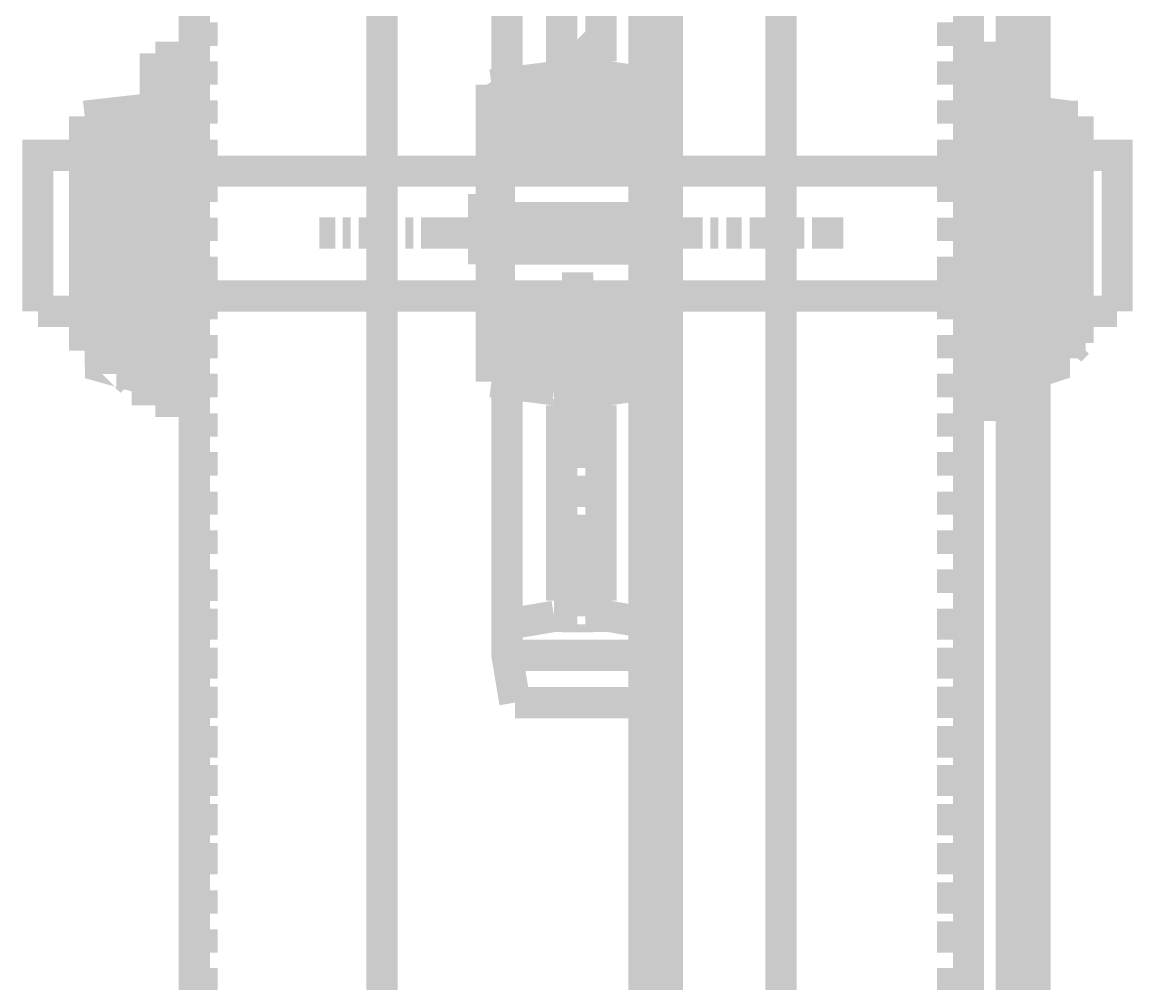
# Model space of a CAD drawing. Extents: x 0.4 to 11.4, y 0.4 to 16.2.
# Drawn here: x 1.9461 to 2.1828, y 10.0245 to 10.2294 of the extents above; entities that cross this region are included whole.
import ezdxf

# ---------------------------------------------------------------- set-up
doc = ezdxf.new("R2010")
doc.units = 0
doc.header["$MEASUREMENT"] = 0

msp = doc.modelspace()

# ---------------------------------------------------------------- linework, layer by layer
at = {"color": 0}
for points, const_width in [([(2.15944, 12.6895), (2.15944, 4.64947)], 0.01167), ([(2.08111, 12.6744), (2.08111, 4.63612)], 0.01167), ([(1.98281, 8.70281), (1.98281, 10.3561)], 0.00667), ([(2.02279, 8.70942), (2.02279, 10.3561)], 0.00667), ([(2.14779, 8.70281), (2.14779, 10.3561)], 0.00667), ([(2.10781, 8.70942), (2.10781, 10.3528)], 0.00667), ([(2.04943, 10.2745), (2.05111, 10.2861), (2.04943, 10.2745), (2.04943, 10.2161)], 0.00667), ([(2.07781, 10.2861), (2.08111, 10.2745), (2.08111, 10.2161)], 0.00667), ([(2.08111, 10.2745), (2.08111, 10.2161)], 0.00667), ([(2.05946, 10.2678), (2.05946, 10.2661), (2.06108, 10.2661), (2.06108, 10.2644), (2.06108, 10.2211), (2.06108, 10.2195), (2.05946, 10.2178)], 0.00667), ([(2.06944, 10.2211), (2.06944, 10.2644)], 0.00667), ([(2.06944, 10.2644), (2.06944, 10.2211), (2.06944, 10.2195), (2.06944, 10.2178), (2.07113, 10.2178), (2.08279, 10.2161)], 0.00667), ([(1.98443, 10.2244), (1.98443, 10.2294)], 0.00667), ([(2.14442, 10.2244), (2.14442, 10.2294)], 0.00667), ([(2.06944, 10.2261), (2.04611, 10.2028)], 0.00667), ([(1.97444, 10.1478), (1.97444, 10.2228)], 0.00667), ([(1.97444, 10.2228), (1.97444, 10.1478)], 0.00667), ([(1.98113, 10.1478), (1.98113, 10.2228)], 0.00667), ([(2.15446, 10.1478), (2.14779, 10.1478), (2.14779, 10.2228)], 0.00667), ([(2.15446, 10.2228), (2.15446, 10.1478)], 0.00667), ([(2.15608, 10.1478), (2.15608, 10.2228)], 0.00667), ([(1.97444, 10.2228), (1.98113, 10.2228)], 0.005), ([(1.98443, 10.2161), (1.98443, 10.2211)], 0.00667), ([(2.06944, 10.2211), (2.04779, 10.1994)], 0.00667), ([(2.14442, 10.2161), (2.14442, 10.2211)], 0.00667), ([(2.15608, 10.2228), (2.14779, 10.2228)], 0.005), ([(1.97944, 10.2111), (1.97944, 10.2178)], 0.00667), ([(2.0561, 10.2178), (2.04611, 10.2078)], 0.00667), ([(2.04611, 10.2161), (2.05946, 10.2178)], 0.00667), ([(2.07113, 10.2178), (2.05279, 10.1994)], 0.00667), ([(2.07443, 10.2178), (2.05778, 10.1994)], 0.00667), ([(2.07943, 10.2178), (2.06108, 10.1994)], 0.00667), ([(2.07113, 10.2178), (2.08279, 10.2161)], 0.00667), ([(2.14947, 10.2111), (2.14947, 10.2178)], 0.00667), ([(1.97613, 10.2161), (1.97613, 10.1528), (1.98113, 10.1528)], 0.00667), ([(1.98113, 10.2161), (1.98113, 10.1528)], 0.00667), ([(2.04611, 10.2061), (2.04611, 10.2161)], 0.00667), ([(2.05111, 10.2161), (2.04611, 10.2128)], 0.00667), ([(2.08279, 10.2161), (2.06614, 10.1994)], 0.00667), ([(2.08279, 10.2061), (2.08279, 10.2161)], 0.00667), ([(2.08279, 10.2061), (2.08279, 10.2161)], 0.00667), ([(2.14779, 10.2161), (2.14779, 10.1528), (2.15278, 10.1528), (2.15278, 10.2161)], 0.00667), ([(1.97775, 10.2145), (1.97775, 10.2078)], 0.00667), ([(2.1511, 10.2145), (2.1511, 10.2078)], 0.00667), ([(1.97444, 10.2111), (1.95942, 10.2094)], 0.00667), ([(1.98443, 10.2078), (1.98443, 10.2128)], 0.00667), ([(2.08279, 10.2111), (2.07113, 10.1994)], 0.00667), ([(2.14442, 10.2078), (2.14442, 10.2128)], 0.00667), ([(2.15608, 10.2111), (2.15446, 10.2111)], 0.00667), ([(2.15608, 10.2111), (2.16943, 10.2094)], 0.00667), ([(1.9611, 10.2078), (1.95942, 10.2078), (1.95942, 10.2094)], 0.00667), ([(1.95942, 10.2094), (1.95942, 10.2061)], 0.00667), ([(1.95942, 10.1611), (1.95942, 10.2094), (1.95942, 10.1594)], 0.00667), ([(1.9661, 10.2094), (1.96446, 10.2094), (1.9611, 10.2078)], 0.00667), ([(1.97276, 10.2078), (1.96946, 10.2094), (1.96778, 10.2094)], 0.00667), ([(1.97444, 10.2094), (1.98113, 10.2094)], 0.00667), ([(1.97775, 10.2094), (1.97444, 10.2078)], 0.00667), ([(1.97944, 10.2028), (1.97944, 10.2094)], 0.00667), ([(2.15608, 10.2094), (2.14779, 10.2094)], 0.00667), ([(2.14947, 10.2028), (2.14947, 10.2094)], 0.00667), ([(2.1511, 10.2094), (2.15608, 10.2078)], 0.00667), ([(2.15608, 10.2094), (2.15446, 10.2094)], 0.00667), ([(2.15776, 10.2078), (2.16114, 10.2094)], 0.00667), ([(2.15776, 10.2078), (2.16114, 10.2094)], 0.00667), ([(2.16444, 10.2094), (2.16775, 10.2078)], 0.00667), ([(2.16444, 10.2094), (2.16775, 10.2078)], 0.00667), ([(2.16775, 10.2078), (2.16943, 10.2078), (2.16943, 10.2094)], 0.00667), ([(2.16943, 10.2094), (2.17111, 10.2094)], 0.00667), ([(2.16943, 10.2094), (2.16943, 10.2061)], 0.00667), ([(2.16943, 10.2094), (2.17111, 10.2094)], 0.00667), ([(2.16943, 10.2094), (2.16943, 10.1594)], 0.00667), ([(2.17111, 10.2094), (2.17111, 10.1611)], 0.00667), ([(1.95942, 10.2078), (1.95942, 10.2011)], 0.00667), ([(1.9661, 10.2078), (1.96446, 10.2078), (1.9611, 10.2078)], 0.00667), ([(1.9611, 10.2011), (1.9611, 10.2078)], 0.00667), ([(1.9611, 10.2078), (1.9611, 10.2028)], 0.00667), ([(1.9611, 10.2078), (1.9611, 10.2028)], 0.00667), ([(1.96946, 10.2044), (1.96946, 10.2061), (1.96778, 10.2061), (1.9661, 10.2061), (1.96446, 10.2061), (1.96446, 10.2044), (1.9611, 10.2044)], 0.00667), ([(1.9661, 10.2061), (1.96446, 10.2061), (1.96446, 10.2044), (1.96278, 10.2044), (1.96278, 10.2028)], 0.00667), ([(1.9661, 10.2078), (1.9661, 10.2061), (1.9661, 10.2044), (1.9661, 10.2028)], 0.00667), ([(1.97276, 10.2078), (1.96946, 10.2078), (1.96778, 10.2078)], 0.00667), ([(1.96946, 10.2011), (1.96946, 10.2028), (1.96946, 10.2044), (1.96946, 10.2061)], 0.00667), ([(1.97444, 10.2078), (1.97276, 10.2078)], 0.00667), ([(1.97276, 10.2078), (1.97276, 10.2028)], 0.00667), ([(1.97276, 10.2078), (1.97276, 10.2028)], 0.00667), ([(1.97276, 10.2078), (1.97276, 10.2028)], 0.00667), ([(1.97444, 10.2028), (1.97444, 10.2078)], 0.00667), ([(2.04611, 10.1528), (2.04611, 10.1644), (2.04611, 10.2061)], 0.00667), ([(2.08279, 10.2078), (2.07611, 10.1994)], 0.00667), ([(2.08279, 10.1528), (2.08279, 10.1644), (2.08279, 10.2061)], 0.00667), ([(2.15608, 10.2078), (2.15776, 10.2078)], 0.00667), ([(2.15608, 10.2028), (2.15608, 10.2078)], 0.00667), ([(2.15776, 10.2078), (2.15776, 10.2028)], 0.00667), ([(2.15776, 10.2078), (2.15776, 10.2028)], 0.00667), ([(2.15776, 10.2078), (2.15776, 10.2028)], 0.00667), ([(2.16114, 10.2011), (2.15944, 10.2011), (2.15944, 10.2028), (2.15944, 10.2044), (2.15944, 10.2061), (2.16114, 10.2061)], 0.00667), ([(2.15944, 10.2044), (2.15944, 10.2061), (2.16114, 10.2061), (2.16276, 10.2061), (2.16444, 10.2061), (2.16612, 10.2061), (2.16612, 10.2044), (2.16775, 10.2044)], 0.00667), ([(2.16276, 10.2078), (2.16276, 10.2061), (2.16276, 10.2044), (2.16276, 10.2028), (2.16276, 10.2011)], 0.00667), ([(2.16276, 10.2061), (2.16444, 10.2061), (2.16612, 10.2061), (2.16612, 10.2044), (2.16612, 10.2028)], 0.00667), ([(2.16775, 10.2011), (2.16775, 10.2078)], 0.00667), ([(2.16775, 10.2078), (2.16775, 10.2028)], 0.00667), ([(2.16775, 10.2078), (2.16775, 10.2028)], 0.00667), ([(2.16943, 10.2078), (2.16943, 10.2011)], 0.00667), ([(1.9611, 10.2044), (1.9611, 10.1994)], 0.00667), ([(1.9611, 10.2044), (1.9611, 10.1994)], 0.00667), ([(1.96446, 10.2044), (1.96446, 10.1994)], 0.00667), ([(1.97114, 10.2044), (1.96946, 10.2044)], 0.00667), ([(1.96946, 10.2044), (1.96946, 10.1994)], 0.00667), ([(1.97114, 10.2044), (1.97114, 10.1994)], 0.00667), ([(1.97276, 10.2044), (1.97276, 10.1994)], 0.00667), ([(1.97775, 10.2044), (1.97775, 10.1994)], 0.00667), ([(1.98443, 10.1994), (1.98443, 10.2044)], 0.00667), ([(2.14442, 10.1994), (2.14442, 10.2044)], 0.00667), ([(2.1511, 10.2044), (2.1511, 10.1994)], 0.00667), ([(2.15776, 10.2044), (2.15944, 10.2044)], 0.00667), ([(2.15776, 10.2044), (2.15776, 10.1994)], 0.00667), ([(2.15776, 10.2044), (2.15776, 10.1994)], 0.00667), ([(2.15944, 10.2044), (2.15944, 10.1994)], 0.00667), ([(2.16612, 10.2044), (2.16612, 10.1994)], 0.00667), ([(2.16775, 10.2044), (2.16775, 10.1994)], 0.00667), ([(2.16775, 10.2044), (2.16775, 10.1994)], 0.00667), ([(1.95942, 10.2011), (1.94943, 10.2011), (1.94943, 10.1694)], 0.00667), ([(1.94943, 10.2011), (1.94943, 10.1678)], 0.00667), ([(1.95942, 10.2028), (1.95942, 10.1977)], 0.00667), ([(1.9611, 10.2011), (1.95942, 10.2011)], 0.00667), ([(1.96446, 10.2011), (1.9611, 10.2011)], 0.00667), ([(1.9611, 10.2011), (1.9611, 10.1944)], 0.00667), ([(1.9611, 10.2011), (1.9611, 10.1944)], 0.00667), ([(1.9661, 10.2028), (1.96446, 10.2028), (1.96446, 10.2011), (1.96278, 10.2011), (1.96278, 10.1994)], 0.00667), ([(1.96278, 10.2028), (1.96446, 10.2028), (1.96446, 10.2011), (1.9661, 10.2011), (1.9661, 10.1994)], 0.00667), ([(1.96446, 10.2028), (1.96278, 10.2028)], 0.00667), ([(1.97114, 10.2011), (1.96946, 10.2011), (1.96778, 10.2011), (1.96778, 10.1994), (1.9661, 10.1994), (1.9661, 10.2011), (1.96446, 10.2011)], 0.00667), ([(1.96446, 10.2011), (1.96446, 10.1944)], 0.00667), ([(1.97114, 10.2028), (1.96946, 10.2028), (1.96778, 10.2028), (1.9661, 10.2028)], 0.00667), ([(1.9661, 10.2011), (1.9661, 10.1994), (1.9661, 10.1977)], 0.00667), ([(1.96946, 10.1977), (1.96946, 10.1994), (1.96946, 10.2011), (1.96946, 10.2028)], 0.00667), ([(1.96946, 10.2011), (1.96946, 10.1944)], 0.00667), ([(1.97276, 10.2011), (1.97276, 10.1944)], 0.00667), ([(1.97613, 10.2011), (1.97613, 10.2011), (1.97276, 10.2011)], 0.00667), ([(1.97276, 10.2011), (1.97276, 10.1944)], 0.00667), ([(1.97276, 10.2011), (1.97276, 10.1944)], 0.00667), ([(1.97444, 10.1944), (1.97444, 10.2011)], 0.00667), ([(1.97613, 10.2011), (1.97613, 10.1944)], 0.00667), ([(1.97613, 10.2011), (1.97613, 10.1944)], 0.00667), ([(1.97944, 10.1944), (1.97944, 10.2011)], 0.00667), ([(2.08279, 10.2028), (2.08111, 10.1994)], 0.00667), ([(2.14947, 10.1944), (2.14947, 10.2011)], 0.00667), ([(2.15278, 10.2011), (2.15278, 10.2011), (2.15776, 10.2011)], 0.00667), ([(2.15278, 10.2011), (2.15278, 10.1944)], 0.00667), ([(2.15278, 10.2011), (2.15278, 10.1944)], 0.00667), ([(2.15608, 10.1944), (2.15608, 10.2011)], 0.00667), ([(2.15776, 10.2011), (2.15776, 10.1944)], 0.00667), ([(2.15776, 10.2011), (2.15944, 10.2011), (2.16114, 10.2011), (2.16276, 10.1994), (2.16444, 10.2011), (2.16612, 10.2011)], 0.00667), ([(2.15776, 10.2011), (2.15776, 10.1944)], 0.00667), ([(2.15776, 10.2011), (2.15776, 10.1944)], 0.00667), ([(2.16114, 10.1977), (2.15944, 10.1977), (2.15944, 10.1994), (2.15944, 10.2011), (2.15944, 10.2028), (2.16114, 10.2028)], 0.00667), ([(2.15944, 10.2028), (2.16114, 10.2028), (2.16276, 10.2028), (2.16444, 10.2028), (2.16612, 10.2028)], 0.00667), ([(2.15944, 10.2011), (2.15944, 10.1944)], 0.00667), ([(2.16276, 10.2028), (2.16444, 10.2028), (2.16612, 10.2011), (2.16612, 10.1994)], 0.00667), ([(2.16276, 10.2028), (2.16276, 10.2011)], 0.00667), ([(2.16612, 10.2028), (2.16612, 10.2011), (2.16444, 10.2011), (2.16276, 10.1994)], 0.00667), ([(2.16612, 10.2011), (2.16775, 10.2011)], 0.00667), ([(2.16612, 10.2011), (2.16612, 10.1944)], 0.00667), ([(2.16775, 10.2011), (2.17111, 10.2011)], 0.00667), ([(2.16775, 10.2011), (2.16775, 10.1944)], 0.00667), ([(2.16775, 10.2011), (2.16775, 10.1944)], 0.00667), ([(2.16943, 10.2028), (2.16943, 10.1977)], 0.00667), ([(2.17111, 10.2011), (2.17947, 10.2011), (2.17947, 10.1694)], 0.00667), ([(2.17947, 10.2011), (2.17947, 10.1678)], 0.00667), ([(1.94943, 10.1994), (1.94943, 10.1977)], 0.00667), ([(1.96278, 10.1994), (1.96446, 10.1994), (1.96446, 10.1977), (1.9661, 10.1961)], 0.00667), ([(1.96446, 10.1994), (1.96278, 10.1994)], 0.00667), ([(1.97114, 10.1994), (1.96946, 10.1994), (1.96778, 10.1994), (1.9661, 10.1994)], 0.00667), ([(1.97613, 10.1977), (1.97613, 10.1994)], 0.00667), ([(2.04443, 10.1994), (2.04443, 10.1977)], 0.00667), ([(2.08279, 10.1994), (2.04611, 10.1994)], 0.00667), ([(2.08111, 10.1994), (2.04779, 10.1994)], 0.00667), ([(2.04779, 10.1711), (2.04779, 10.1711), (2.04779, 10.1994), (2.04779, 10.1994)], 0.00667), ([(2.04779, 10.1711), (2.04779, 10.1994)], 0.00667), ([(2.08111, 10.1711), (2.08279, 10.1711), (2.08279, 10.1994), (2.08111, 10.1994)], 0.00667), ([(2.08111, 10.1711), (2.08111, 10.1994)], 0.00667), ([(2.15278, 10.1977), (2.15278, 10.1994)], 0.00667), ([(2.15608, 10.1994), (2.15446, 10.1994)], 0.00667), ([(2.15944, 10.1994), (2.16114, 10.1994), (2.16276, 10.1994), (2.16444, 10.1994), (2.16612, 10.1994)], 0.00667), ([(2.16612, 10.1994), (2.16612, 10.1977), (2.16444, 10.1977), (2.16444, 10.1961), (2.16276, 10.1961)], 0.00667), ([(2.16276, 10.1994), (2.16276, 10.1977)], 0.00667), ([(1.94943, 10.1977), (1.94943, 10.1944)], 0.00667), ([(1.95942, 10.1977), (1.95942, 10.1911)], 0.00667), ([(1.96278, 10.1977), (1.95942, 10.1977)], 0.00667), ([(1.9611, 10.1911), (1.9611, 10.1977)], 0.00667), ([(1.97114, 10.1977), (1.96446, 10.1977)], 0.00667), ([(1.97114, 10.1977), (2.15776, 10.1977)], 0.00667), ([(1.97613, 10.1977), (1.97276, 10.1977)], 0.00667), ([(1.97613, 10.1977), (1.97613, 10.1944)], 0.00667), ([(2.04443, 10.1977), (2.04443, 10.1944)], 0.00667), ([(2.15278, 10.1977), (2.15278, 10.1944)], 0.00667), ([(2.16775, 10.1911), (2.16775, 10.1977)], 0.00667), ([(2.16943, 10.1977), (2.16943, 10.1911)], 0.00667), ([(1.95942, 10.1944), (1.95942, 10.1911)], 0.00667), ([(1.9611, 10.1961), (1.9611, 10.1911)], 0.00667), ([(1.9611, 10.1961), (1.9611, 10.1911)], 0.00667), ([(1.9661, 10.1944), (1.96446, 10.1928), (1.96446, 10.1911), (1.96278, 10.1911)], 0.00667), ([(1.96446, 10.1961), (1.96446, 10.1911)], 0.00667), ([(1.96946, 10.1961), (1.96946, 10.1911)], 0.00667), ([(1.97114, 10.1961), (1.97114, 10.1911)], 0.00667), ([(1.97276, 10.1961), (1.97276, 10.1911)], 0.00667), ([(1.97775, 10.1961), (1.97775, 10.1911)], 0.00667), ([(1.98443, 10.1911), (1.98443, 10.1961)], 0.00667), ([(2.14442, 10.1911), (2.14442, 10.1961)], 0.00667), ([(2.1511, 10.1961), (2.1511, 10.1911)], 0.00667), ([(2.15776, 10.1961), (2.15776, 10.1911)], 0.00667), ([(2.15776, 10.1961), (2.15776, 10.1911)], 0.00667), ([(2.15944, 10.1961), (2.15944, 10.1911)], 0.00667), ([(2.16276, 10.1944), (2.16444, 10.1944), (2.16444, 10.1928), (2.16612, 10.1928), (2.16612, 10.1911)], 0.00667), ([(2.16276, 10.1944), (2.16276, 10.1928)], 0.00667), ([(2.16612, 10.1961), (2.16612, 10.1911)], 0.00667), ([(2.16775, 10.1961), (2.16775, 10.1911)], 0.00667), ([(2.16775, 10.1961), (2.16775, 10.1911)], 0.00667), ([(2.16943, 10.1944), (2.16943, 10.1911)], 0.00667), ([(1.9661, 10.1928), (1.9661, 10.1911)], 0.00667), ([(1.96946, 10.1878), (1.96946, 10.1895), (1.96946, 10.1911), (1.96946, 10.1928)], 0.00667), ([(2.04443, 10.1928), (2.04443, 10.1861)], 0.00667), ([(2.14947, 10.1861), (2.14947, 10.1928)], 0.00667), ([(2.15278, 10.1928), (2.15278, 10.1861)], 0.00667), ([(2.15278, 10.1928), (2.15278, 10.1861)], 0.00667), ([(2.15278, 10.1928), (2.15278, 10.1861)], 0.00667), ([(2.15608, 10.1861), (2.15608, 10.1928)], 0.00667), ([(2.15776, 10.1928), (2.15776, 10.1861)], 0.00667), ([(2.15776, 10.1928), (2.15776, 10.1861)], 0.00667), ([(2.15776, 10.1928), (2.15776, 10.1861)], 0.00667), ([(2.16114, 10.1878), (2.15944, 10.1895), (2.15944, 10.1911), (2.15944, 10.1928), (2.16114, 10.1928)], 0.00667), ([(2.15944, 10.1928), (2.15944, 10.1861)], 0.00667), ([(2.16612, 10.1928), (2.16612, 10.1861)], 0.00667), ([(2.16775, 10.1928), (2.16775, 10.1861)], 0.00667), ([(2.16775, 10.1928), (2.16775, 10.1861)], 0.00667), ([(1.94943, 10.1911), (1.94943, 10.1861)], 0.00667), ([(1.9661, 10.1861), (1.9661, 10.1911), (1.95942, 10.1911)], 0.00667), ([(1.9611, 10.1911), (1.9611, 10.1861)], 0.00667), ([(1.9611, 10.1911), (1.9611, 10.1861)], 0.00667), ([(1.96278, 10.1911), (1.96278, 10.1895), (1.96446, 10.1895), (1.96446, 10.1878), (1.9661, 10.1878)], 0.00667), ([(1.96446, 10.1911), (1.96278, 10.1911)], 0.00667), ([(1.96446, 10.1911), (1.96446, 10.1861)], 0.00667), ([(1.97114, 10.1911), (1.96946, 10.1911), (1.96778, 10.1911), (1.9661, 10.1911)], 0.00667), ([(1.9661, 10.1895), (1.9661, 10.1878)], 0.00667), ([(1.96946, 10.1911), (1.96946, 10.1861)], 0.00667), ([(1.97276, 10.1911), (1.97276, 10.1861)], 0.00667), ([(1.97276, 10.1911), (1.97276, 10.1861)], 0.00667), ([(1.97276, 10.1911), (1.97276, 10.1861)], 0.00667), ([(1.97444, 10.1861), (1.97444, 10.1911)], 0.00667), ([(1.97613, 10.1911), (1.97613, 10.1861)], 0.00667), ([(1.97613, 10.1911), (1.97613, 10.1861)], 0.00667), ([(1.97613, 10.1911), (1.97613, 10.1861)], 0.00667), ([(1.97944, 10.1861), (1.97944, 10.1911)], 0.00667), ([(2.15944, 10.1911), (2.16114, 10.1911), (2.16276, 10.1911), (2.16444, 10.1911), (2.16612, 10.1911)], 0.00667), ([(2.16276, 10.1861), (2.16276, 10.1911), (2.17111, 10.1911)], 0.00667), ([(2.16612, 10.1911), (2.16612, 10.1895), (2.16444, 10.1878), (2.16276, 10.1878)], 0.00667), ([(2.16276, 10.1911), (2.16276, 10.1895)], 0.00667), ([(1.9611, 10.1878), (1.9611, 10.1828)], 0.00667), ([(1.9611, 10.1878), (1.9611, 10.1828)], 0.00667), ([(1.96446, 10.1878), (1.96446, 10.1761)], 0.00667), ([(1.96446, 10.1878), (1.96446, 10.1828)], 0.00667), ([(1.96946, 10.1878), (1.96946, 10.1828)], 0.00667), ([(1.97114, 10.1878), (1.97114, 10.1828)], 0.00667), ([(1.97276, 10.1878), (1.97276, 10.1828)], 0.00667), ([(1.97775, 10.1878), (1.97775, 10.1828)], 0.00667), ([(1.98443, 10.1828), (1.98443, 10.1878)], 0.00667), ([(2.04611, 10.1878), (2.08279, 10.1878)], 0.00667), ([(2.14442, 10.1828), (2.14442, 10.1878)], 0.00667), ([(2.1511, 10.1878), (2.1511, 10.1828)], 0.00667), ([(2.15776, 10.1878), (2.15776, 10.1828)], 0.00667), ([(2.15776, 10.1878), (2.15776, 10.1828)], 0.00667), ([(2.15944, 10.1878), (2.15944, 10.1828)], 0.00667), ([(2.16612, 10.1878), (2.16612, 10.1828)], 0.00667), ([(2.16775, 10.1878), (2.16775, 10.1828)], 0.00667), ([(2.16775, 10.1878), (2.16775, 10.1828)], 0.00667), ([(1.94943, 10.1828), (1.94943, 10.1778)], 0.00667), ([(1.9611, 10.1828), (1.9611, 10.1778)], 0.00667), ([(1.9611, 10.1828), (1.9611, 10.1778)], 0.00667), ([(1.9661, 10.1828), (1.96446, 10.1811), (1.96278, 10.1795)], 0.00667), ([(1.96446, 10.1828), (1.96446, 10.1778)], 0.00667), ([(1.9661, 10.1778), (1.9661, 10.1828)], 0.00667), ([(1.9661, 10.1828), (1.9661, 10.1811), (1.9661, 10.1795)], 0.00667), ([(1.96946, 10.1828), (1.96946, 10.1778)], 0.00667), ([(1.97276, 10.1828), (1.97276, 10.1778)], 0.00667), ([(1.97276, 10.1828), (1.97276, 10.1778)], 0.00667), ([(1.97276, 10.1828), (1.97276, 10.1778)], 0.00667), ([(1.97444, 10.1778), (1.97444, 10.1828)], 0.00667), ([(1.97613, 10.1828), (1.97613, 10.1778)], 0.00667), ([(1.97613, 10.1828), (1.97613, 10.1778)], 0.00667), ([(1.97613, 10.1828), (1.97613, 10.1778)], 0.00667), ([(1.97944, 10.1778), (1.97944, 10.1828)], 0.00667), ([(2.00944, 10.1845), (2.01112, 10.1845), (2.01281, 10.1845)], 0.00667), ([(2.01443, 10.1845), (2.01611, 10.1845)], 0.00667), ([(2.01779, 10.1845), (2.01942, 10.1845), (2.02111, 10.1845), (2.02279, 10.1845), (2.02447, 10.1845), (2.0261, 10.1845)], 0.00667), ([(2.02778, 10.1845), (2.02946, 10.1845)], 0.00667), ([(2.03108, 10.1845), (2.03276, 10.1845), (2.03444, 10.1845), (2.03614, 10.1845), (2.03776, 10.1845), (2.03944, 10.1845)], 0.00667), ([(2.04275, 10.1845), (2.03944, 10.1845)], 0.00667), ([(2.04112, 10.1845), (2.04275, 10.1845)], 0.00667), ([(2.04443, 10.1845), (2.04611, 10.1845)], 0.00667), ([(2.04611, 10.1845), (2.04443, 10.1845)], 0.00667), ([(2.04443, 10.1828), (2.04443, 10.1778)], 0.00667), ([(2.0561, 10.1845), (2.05279, 10.1845), (2.05111, 10.1845), (2.04779, 10.1845)], 0.00667), ([(2.05946, 10.1845), (2.05778, 10.1845)], 0.00667), ([(2.06776, 10.1845), (2.06614, 10.1845), (2.06446, 10.1845), (2.06108, 10.1845)], 0.00667), ([(2.06446, 10.1778), (2.06446, 10.1811), (2.06446, 10.1828), (2.06446, 10.1845)], 0.00667), ([(2.07781, 10.1845), (2.07443, 10.1845), (2.07275, 10.1845), (2.06944, 10.1845)], 0.00667), ([(2.08111, 10.1845), (2.07943, 10.1845)], 0.00667), ([(2.0911, 10.1845), (2.08778, 10.1845), (2.0861, 10.1845), (2.08279, 10.1845)], 0.00667), ([(2.0911, 10.1845), (2.08946, 10.1845), (2.08778, 10.1845), (2.0861, 10.1845), (2.08442, 10.1845)], 0.00667), ([(2.09446, 10.1845), (2.09278, 10.1845)], 0.00667), ([(2.09944, 10.1845), (2.09776, 10.1845), (2.09614, 10.1845)], 0.00667), ([(2.10943, 10.1845), (2.10781, 10.1845), (2.10613, 10.1845), (2.10444, 10.1845), (2.10275, 10.1845), (2.10113, 10.1845)], 0.00667), ([(2.11279, 10.1845), (2.11111, 10.1845)], 0.00667), ([(2.1211, 10.1845), (2.11947, 10.1845), (2.11778, 10.1845), (2.1161, 10.1845), (2.11442, 10.1845)], 0.00667), ([(2.14947, 10.1778), (2.14947, 10.1828)], 0.00667), ([(2.15278, 10.1828), (2.15278, 10.1778)], 0.00667), ([(2.15278, 10.1828), (2.15278, 10.1778)], 0.00667), ([(2.15278, 10.1828), (2.15278, 10.1778)], 0.00667), ([(2.15608, 10.1778), (2.15608, 10.1828)], 0.00667), ([(2.15776, 10.1828), (2.15776, 10.1778)], 0.00667), ([(2.15776, 10.1828), (2.15776, 10.1778)], 0.00667), ([(2.15776, 10.1828), (2.15776, 10.1778)], 0.00667), ([(2.15944, 10.1828), (2.15944, 10.1778)], 0.00667), ([(2.16276, 10.1778), (2.16276, 10.1828)], 0.00667), ([(2.16276, 10.1828), (2.16444, 10.1828), (2.16444, 10.1811), (2.16612, 10.1811), (2.16612, 10.1795)], 0.00667), ([(2.16276, 10.1828), (2.16276, 10.1811), (2.16276, 10.1795), (2.16276, 10.1778)], 0.00667), ([(2.16612, 10.1828), (2.16612, 10.1778)], 0.00667), ([(2.16775, 10.1828), (2.16775, 10.1778)], 0.00667), ([(2.16775, 10.1828), (2.16775, 10.1778)], 0.00667), ([(1.96946, 10.1761), (1.96946, 10.1778), (1.96946, 10.1795), (1.96946, 10.1811)], 0.00667), ([(2.04611, 10.1811), (2.08279, 10.1811)], 0.00667), ([(2.16114, 10.1761), (2.15944, 10.1778), (2.15944, 10.1795), (2.15944, 10.1811), (2.16114, 10.1811)], 0.00667), ([(1.95942, 10.1778), (1.95942, 10.1711)], 0.00667), ([(1.95942, 10.1778), (1.95942, 10.1761)], 0.00667), ([(1.9661, 10.1778), (1.95942, 10.1778)], 0.00667), ([(1.9611, 10.1795), (1.9611, 10.1744)], 0.00667), ([(1.9611, 10.1795), (1.9611, 10.1744)], 0.00667), ([(1.9611, 10.1711), (1.9611, 10.1778)], 0.00667), ([(1.96278, 10.1795), (1.96278, 10.1778), (1.96446, 10.1778), (1.96446, 10.1761), (1.9661, 10.1761)], 0.00667), ([(1.96446, 10.1795), (1.96278, 10.1795)], 0.00667), ([(1.96446, 10.1795), (1.96446, 10.1744)], 0.00667), ([(1.97114, 10.1795), (1.96946, 10.1795), (1.96778, 10.1795), (1.9661, 10.1795)], 0.00667), ([(1.9661, 10.1778), (1.9661, 10.1761)], 0.00667), ([(1.96946, 10.1795), (1.96946, 10.1744)], 0.00667), ([(1.97114, 10.1795), (1.97114, 10.1744)], 0.00667), ([(1.97276, 10.1795), (1.97276, 10.1744)], 0.00667), ([(1.97775, 10.1795), (1.97775, 10.1744)], 0.00667), ([(1.98443, 10.1744), (1.98443, 10.1795)], 0.00667), ([(2.14442, 10.1744), (2.14442, 10.1795)], 0.00667), ([(2.1511, 10.1795), (2.1511, 10.1744)], 0.00667), ([(2.15776, 10.1795), (2.15776, 10.1744)], 0.00667), ([(2.15776, 10.1795), (2.15776, 10.1744)], 0.00667), ([(2.15944, 10.1795), (2.16114, 10.1795), (2.16276, 10.1795), (2.16444, 10.1795), (2.16612, 10.1795)], 0.00667), ([(2.15944, 10.1795), (2.15944, 10.1744)], 0.00667), ([(2.16612, 10.1795), (2.16612, 10.1778), (2.16444, 10.1761), (2.16276, 10.1761)], 0.00667), ([(2.16276, 10.1778), (2.17111, 10.1778)], 0.00667), ([(2.16612, 10.1795), (2.16612, 10.1744)], 0.00667), ([(2.16775, 10.1795), (2.16775, 10.1744)], 0.00667), ([(2.16775, 10.1795), (2.16775, 10.1744)], 0.00667), ([(2.16775, 10.1711), (2.16775, 10.1778)], 0.00667), ([(2.16943, 10.1778), (2.16943, 10.1711)], 0.00667), ([(2.16943, 10.1778), (2.16943, 10.1761)], 0.00667), ([(2.06446, 10.1744), (2.06446, 10.1761)], 0.00667), ([(1.94943, 10.1744), (1.94943, 10.1711)], 0.00667), ([(1.95942, 10.1728), (1.95942, 10.1678)], 0.00667), ([(1.9611, 10.1744), (1.9611, 10.1694)], 0.00667), ([(1.9611, 10.1744), (1.9611, 10.1694)], 0.00667), ([(1.9661, 10.1728), (1.96446, 10.1728), (1.96446, 10.1711), (1.96278, 10.1711), (1.96278, 10.1694)], 0.00667), ([(1.96446, 10.1744), (1.96446, 10.1678)], 0.00667), ([(1.9661, 10.1728), (1.9661, 10.1711)], 0.00667), ([(1.96946, 10.1744), (1.96946, 10.1678)], 0.00667), ([(1.96946, 10.1678), (1.96946, 10.1694), (1.96946, 10.1711), (1.96946, 10.1728)], 0.00667), ([(1.97276, 10.1744), (1.97276, 10.1694)], 0.00667), ([(1.97276, 10.1744), (1.97276, 10.1694)], 0.00667), ([(1.97276, 10.1744), (1.97276, 10.1694)], 0.00667), ([(1.97444, 10.1694), (1.97444, 10.1744)], 0.00667), ([(1.97613, 10.1744), (1.97613, 10.1678)], 0.00667), ([(1.97613, 10.1744), (1.97613, 10.1694)], 0.00667), ([(1.97613, 10.1744), (1.97613, 10.1711)], 0.00667), ([(1.97944, 10.1694), (1.97944, 10.1744)], 0.00667), ([(2.04443, 10.1744), (2.04443, 10.1711)], 0.00667), ([(2.06446, 10.1644), (2.06446, 10.1678), (2.06446, 10.1694), (2.06446, 10.1728)], 0.00667), ([(2.14947, 10.1694), (2.14947, 10.1744)], 0.00667), ([(2.15278, 10.1744), (2.15278, 10.1678)], 0.00667), ([(2.15278, 10.1744), (2.15278, 10.1694)], 0.00667), ([(2.15278, 10.1744), (2.15278, 10.1711)], 0.00667), ([(2.15608, 10.1694), (2.15608, 10.1744)], 0.00667), ([(2.15776, 10.1744), (2.15776, 10.1694)], 0.00667), ([(2.15776, 10.1744), (2.15776, 10.1694)], 0.00667), ([(2.15776, 10.1744), (2.15776, 10.1694)], 0.00667), ([(2.15944, 10.1744), (2.15944, 10.1678)], 0.00667), ([(2.16114, 10.1678), (2.15944, 10.1678), (2.15944, 10.1694), (2.15944, 10.1711), (2.15944, 10.1728), (2.16114, 10.1728)], 0.00667), ([(2.16276, 10.1728), (2.16444, 10.1728), (2.16612, 10.1711), (2.16612, 10.1694)], 0.00667), ([(2.16276, 10.1728), (2.16276, 10.1711)], 0.00667), ([(2.16612, 10.1744), (2.16612, 10.1678)], 0.00667), ([(2.16775, 10.1744), (2.16775, 10.1694)], 0.00667), ([(2.16775, 10.1744), (2.16775, 10.1694)], 0.00667), ([(2.16943, 10.1728), (2.16943, 10.1678)], 0.00667), ([(1.95942, 10.1711), (1.9611, 10.1711)], 0.00667), ([(1.9611, 10.1711), (1.9611, 10.1644)], 0.00667), ([(1.9611, 10.1711), (1.9611, 10.1644)], 0.00667), ([(1.96446, 10.1711), (1.97114, 10.1711)], 0.00667), ([(1.96446, 10.1711), (1.96446, 10.1644)], 0.00667), ([(1.96946, 10.1711), (1.96946, 10.1644)], 0.00667), ([(1.97114, 10.1711), (1.97114, 10.1644)], 0.00667), ([(1.97276, 10.1711), (2.15776, 10.1711)], 0.00667), ([(1.97276, 10.1711), (1.97613, 10.1711)], 0.00667), ([(1.97276, 10.1711), (1.97276, 10.1644)], 0.00667), ([(1.97775, 10.1711), (1.97775, 10.1661)], 0.00667), ([(1.98443, 10.1661), (1.98443, 10.1711)], 0.00667), ([(2.04611, 10.1711), (2.08279, 10.1711)], 0.00667), ([(2.06108, 10.1711), (2.04611, 10.1561)], 0.00667), ([(2.0561, 10.1711), (2.04611, 10.1611)], 0.00667), ([(2.05111, 10.1711), (2.04611, 10.1644)], 0.00667), ([(2.04611, 10.1711), (2.04611, 10.1694)], 0.00667), ([(2.08111, 10.1711), (2.04779, 10.1711)], 0.00667), ([(2.06614, 10.1711), (2.04943, 10.1528)], 0.00667), ([(2.07113, 10.1711), (2.05279, 10.1528)], 0.00667), ([(2.07611, 10.1711), (2.05778, 10.1528)], 0.00667), ([(2.07943, 10.1711), (2.06108, 10.1511)], 0.00667), ([(2.14442, 10.1661), (2.14442, 10.1711)], 0.00667), ([(2.1511, 10.1711), (2.1511, 10.1661)], 0.00667), ([(2.15608, 10.1711), (2.15446, 10.1711)], 0.00667), ([(2.15776, 10.1711), (2.15776, 10.1644)], 0.00667), ([(2.15776, 10.1711), (2.15776, 10.1644)], 0.00667), ([(2.15944, 10.1711), (2.15944, 10.1644)], 0.00667), ([(2.16612, 10.1711), (2.16612, 10.1644)], 0.00667), ([(2.16775, 10.1711), (2.16775, 10.1644)], 0.00667), ([(2.16775, 10.1711), (2.16775, 10.1644)], 0.00667), ([(1.94943, 10.1694), (1.94943, 10.1678)], 0.00667), ([(1.95942, 10.1694), (1.95942, 10.1611)], 0.00667), ([(1.9611, 10.1611), (1.9611, 10.1694)], 0.00667), ([(1.96946, 10.1678), (1.96946, 10.1694), (1.96778, 10.1694), (1.9661, 10.1694), (1.96446, 10.1694), (1.96446, 10.1678), (1.9611, 10.1678)], 0.00667), ([(1.96278, 10.1694), (1.96446, 10.1694), (1.96446, 10.1678), (1.9661, 10.1661)], 0.00667), ([(1.96446, 10.1694), (1.96278, 10.1694)], 0.00667), ([(1.9661, 10.1694), (1.96446, 10.1694), (1.96446, 10.1678), (1.96278, 10.1678), (1.96278, 10.1661)], 0.00667), ([(1.97114, 10.1694), (1.96946, 10.1694), (1.96778, 10.1694), (1.9661, 10.1694)], 0.00667), ([(1.9661, 10.1694), (1.9661, 10.1678)], 0.00667), ([(1.9661, 10.1694), (1.9661, 10.1678)], 0.00667), ([(1.96946, 10.1644), (1.96946, 10.1661), (1.96946, 10.1678), (1.96946, 10.1694)], 0.00667), ([(1.97613, 10.1678), (1.97613, 10.1694)], 0.00667), ([(2.08279, 10.1694), (2.06108, 10.1461)], 0.00667), ([(2.15278, 10.1678), (2.15278, 10.1694)], 0.00667), ([(2.15944, 10.1694), (2.16114, 10.1694), (2.16276, 10.1694), (2.16444, 10.1694), (2.16612, 10.1694)], 0.00667), ([(2.16114, 10.1644), (2.15944, 10.1644), (2.15944, 10.1661), (2.15944, 10.1678), (2.16114, 10.1694)], 0.00667), ([(2.15944, 10.1678), (2.16114, 10.1694), (2.16276, 10.1694), (2.16444, 10.1694), (2.16612, 10.1678), (2.16775, 10.1678)], 0.00667), ([(2.16612, 10.1694), (2.16612, 10.1678), (2.16444, 10.1678), (2.16444, 10.1661), (2.16276, 10.1661)], 0.00667), ([(2.16276, 10.1694), (2.16276, 10.1678), (2.16276, 10.1661)], 0.00667), ([(2.16276, 10.1694), (2.16444, 10.1694), (2.16612, 10.1678), (2.16612, 10.1661)], 0.00667), ([(2.16276, 10.1694), (2.16276, 10.1678)], 0.00667), ([(2.16775, 10.1611), (2.16775, 10.1694)], 0.00667), ([(2.16943, 10.1694), (2.16943, 10.1611)], 0.00667), ([(2.17947, 10.1694), (2.17947, 10.1678)], 0.00667), ([(1.94943, 10.1678), (1.95111, 10.1678), (1.95942, 10.1678)], 0.00667), ([(1.95942, 10.1678), (1.9611, 10.1678)], 0.00667), ([(1.9611, 10.1678), (1.9611, 10.1661)], 0.00667), ([(1.9611, 10.1661), (1.9611, 10.1628)], 0.00667), ([(1.9611, 10.1661), (1.9611, 10.1611)], 0.00667), ([(1.96278, 10.1661), (1.96446, 10.1644), (1.9661, 10.1628)], 0.00667), ([(1.96446, 10.1661), (1.96278, 10.1661)], 0.00667), ([(1.97114, 10.1661), (1.96946, 10.1661), (1.96778, 10.1661), (1.9661, 10.1661)], 0.00667), ([(1.9661, 10.1661), (1.9661, 10.1644), (1.9661, 10.1628)], 0.00667), ([(1.96946, 10.1678), (1.97114, 10.1678)], 0.00667), ([(1.97276, 10.1661), (1.97276, 10.1678)], 0.00667), ([(1.97276, 10.1678), (1.97613, 10.1678)], 0.00667), ([(1.97276, 10.1661), (1.97276, 10.1611)], 0.00667), ([(1.97276, 10.1661), (1.97276, 10.1611)], 0.00667), ([(1.97276, 10.1661), (1.97276, 10.1628)], 0.00667), ([(1.97444, 10.1611), (1.97444, 10.1661)], 0.00667), ([(1.97944, 10.1611), (1.97944, 10.1661)], 0.00667), ([(2.14947, 10.1611), (2.14947, 10.1661)], 0.00667), ([(2.15776, 10.1678), (2.15278, 10.1678)], 0.00667), ([(2.15608, 10.1611), (2.15608, 10.1661)], 0.00667), ([(2.15944, 10.1678), (2.15776, 10.1678)], 0.00667), ([(2.15776, 10.1661), (2.15776, 10.1678)], 0.00667), ([(2.15776, 10.1661), (2.15776, 10.1611)], 0.00667), ([(2.15776, 10.1661), (2.15776, 10.1611)], 0.00667), ([(2.15776, 10.1661), (2.15776, 10.1628)], 0.00667), ([(2.15944, 10.1661), (2.16114, 10.1661), (2.16276, 10.1661), (2.16444, 10.1661), (2.16612, 10.1661)], 0.00667), ([(2.16612, 10.1661), (2.16612, 10.1644), (2.16444, 10.1644), (2.16444, 10.1628), (2.16276, 10.1628)], 0.00667), ([(2.16775, 10.1678), (2.16775, 10.1661)], 0.00667), ([(2.17111, 10.1678), (2.16775, 10.1678)], 0.00667), ([(2.16775, 10.1661), (2.16775, 10.1628)], 0.00667), ([(2.16775, 10.1661), (2.16775, 10.1611)], 0.00667), ([(2.17279, 10.1678), (2.17111, 10.1678), (2.17947, 10.1678)], 0.00667), ([(1.95942, 10.1644), (1.95942, 10.1611)], 0.00667), ([(1.9611, 10.1644), (1.96446, 10.1644)], 0.00667), ([(1.96446, 10.1644), (1.96446, 10.1628), (1.9661, 10.1628), (1.96778, 10.1628), (1.96946, 10.1644), (1.97114, 10.1644)], 0.00667), ([(2.08279, 10.1644), (2.07113, 10.1511)], 0.00667), ([(2.16612, 10.1644), (2.16444, 10.1644), (2.16444, 10.1628), (2.16276, 10.1628), (2.16114, 10.1628), (2.16114, 10.1644), (2.15944, 10.1644), (2.15776, 10.1644)], 0.00667), ([(2.16276, 10.1644), (2.16276, 10.1628)], 0.00667), ([(2.16775, 10.1644), (2.16612, 10.1644)], 0.00667), ([(2.16943, 10.1644), (2.16943, 10.1611)], 0.00667), ([(1.95942, 10.1611), (1.9611, 10.1611)], 0.00667), ([(1.95942, 10.1611), (1.95942, 10.1594)], 0.00667), ([(1.9611, 10.1628), (1.9611, 10.1611)], 0.00667), ([(1.9611, 10.1611), (1.96446, 10.1611), (1.9661, 10.1611)], 0.00667), ([(1.9611, 10.1611), (1.96446, 10.1611), (1.9661, 10.1611)], 0.00667), ([(1.96778, 10.1611), (1.96946, 10.1611), (1.97276, 10.1611)], 0.00667), ([(1.96778, 10.1611), (1.96946, 10.1611), (1.97276, 10.1611)], 0.00667), ([(1.97276, 10.1611), (1.97276, 10.1628)], 0.00667), ([(1.97276, 10.1611), (1.97444, 10.1611)], 0.00667), ([(1.98113, 10.1611), (1.97444, 10.1611)], 0.00667), ([(1.97444, 10.1611), (1.97775, 10.1611)], 0.00667), ([(1.97775, 10.1628), (1.97775, 10.1561)], 0.00667), ([(1.98443, 10.1578), (1.98443, 10.1628)], 0.00667), ([(2.06446, 10.1611), (2.06446, 10.1628)], 0.00667), ([(2.14442, 10.1578), (2.14442, 10.1628)], 0.00667), ([(2.14779, 10.1611), (2.15608, 10.1611)], 0.00667), ([(2.1511, 10.1628), (2.1511, 10.1561)], 0.00667), ([(2.15608, 10.1611), (2.1511, 10.1611)], 0.00667), ([(2.15608, 10.1611), (2.15446, 10.1611)], 0.00667), ([(2.15776, 10.1611), (2.15608, 10.1611)], 0.00667), ([(2.15776, 10.1611), (2.15776, 10.1628)], 0.00667), ([(2.16114, 10.1611), (2.15776, 10.1611)], 0.00667), ([(2.16114, 10.1611), (2.15776, 10.1611)], 0.00667), ([(2.16775, 10.1611), (2.16444, 10.1611)], 0.00667), ([(2.16775, 10.1611), (2.16444, 10.1611)], 0.00667), ([(2.16775, 10.1628), (2.16775, 10.1611)], 0.00667), ([(2.16943, 10.1611), (2.16775, 10.1611)], 0.00667), ([(2.17111, 10.1611), (2.16943, 10.1611)], 0.00667), ([(2.17111, 10.1611), (2.16943, 10.1594)], 0.00667), ([(1.95942, 10.1594), (1.96278, 10.1594)], 0.00667), ([(1.97444, 10.1594), (1.96278, 10.1594), (1.96278, 10.1561), (1.97444, 10.1528)], 0.00667), ([(2.06446, 10.1511), (2.06446, 10.1545), (2.06446, 10.1561), (2.06446, 10.1594)], 0.00667), ([(2.08279, 10.1594), (2.07611, 10.1528)], 0.00667), ([(2.15608, 10.1594), (2.15446, 10.1594)], 0.00667), ([(2.15608, 10.1594), (2.16612, 10.1594), (2.16612, 10.1561), (2.15608, 10.1528)], 0.00667), ([(2.16943, 10.1594), (2.16612, 10.1594)], 0.00667), ([(1.97944, 10.1511), (1.97944, 10.1578)], 0.00667), ([(2.14947, 10.1511), (2.14947, 10.1578)], 0.00667), ([(1.97114, 10.1545), (1.97114, 10.1528), (1.96946, 10.1528), (1.96946, 10.1511), (1.96946, 10.1511), (1.96946, 10.1511)], 0.00667), ([(1.96946, 10.1545), (1.96946, 10.1528)], 0.00667), ([(1.97276, 10.1561), (1.97114, 10.1561)], 0.00667), ([(1.98443, 10.1561), (1.98113, 10.1561), (1.97944, 10.1561), (1.97775, 10.1561), (1.97613, 10.1561), (1.97444, 10.1561)], 0.00667), ([(1.97775, 10.1561), (1.97944, 10.1561)], 0.00667), ([(1.98443, 10.1495), (1.98443, 10.1545)], 0.00667), ([(2.08279, 10.1545), (2.08111, 10.1528)], 0.00667), ([(2.14442, 10.1495), (2.14442, 10.1545)], 0.00667), ([(2.14611, 10.1561), (2.14779, 10.1561)], 0.00667), ([(2.1511, 10.1561), (2.14947, 10.1561)], 0.00667), ([(2.14947, 10.1561), (2.1511, 10.1561), (2.15278, 10.1561), (2.15446, 10.1561), (2.15608, 10.1561), (2.15944, 10.1561)], 0.00667), ([(2.15608, 10.1561), (2.15446, 10.1561)], 0.00667), ([(2.15776, 10.1545), (2.15944, 10.1545), (2.15944, 10.1528), (2.15944, 10.1511), (2.15944, 10.1511), (2.15944, 10.1511)], 0.00667), ([(2.15944, 10.1545), (2.16114, 10.1528)], 0.00667), ([(1.96946, 10.1528), (1.97114, 10.1511), (1.96946, 10.1511), (1.97114, 10.1511)], 0.00667), ([(1.96946, 10.1511), (1.96946, 10.1528), (1.96946, 10.1528)], 0.00667), ([(1.96946, 10.1528), (1.97114, 10.1528)], 0.00667), ([(1.97114, 10.1511), (1.97114, 10.1528)], 0.00667), ([(1.97114, 10.1528), (1.97276, 10.1528)], 0.00667), ([(2.04611, 10.1528), (2.05946, 10.1511)], 0.00667), ([(2.04943, 10.0945), (2.05111, 10.0844), (2.04943, 10.0945), (2.04943, 10.1528)], 0.00667), ([(2.04943, 10.1528), (2.05946, 10.1511)], 0.00667), ([(2.06944, 10.1044), (2.06944, 10.1495), (2.06944, 10.1511), (2.07113, 10.1511), (2.08279, 10.1528)], 0.00667), ([(2.06944, 10.1044), (2.06944, 10.1495), (2.06944, 10.1511), (2.07113, 10.1511), (2.08279, 10.1528)], 0.00667), ([(2.07781, 10.0844), (2.08111, 10.0945), (2.08111, 10.1528)], 0.00667), ([(2.08111, 10.0945), (2.08111, 10.1528)], 0.00667), ([(2.15608, 10.1528), (2.15446, 10.1528)], 0.00667), ([(2.15776, 10.1528), (2.16114, 10.1528), (2.15944, 10.1511), (2.16114, 10.1511), (2.15944, 10.1511), (2.15944, 10.1511)], 0.00667), ([(2.15776, 10.1528), (2.15776, 10.1528), (2.15944, 10.1528), (2.15944, 10.1528), (2.15944, 10.1511)], 0.00667), ([(2.15944, 10.1528), (2.15944, 10.1528), (2.15776, 10.1528)], 0.00667), ([(2.15944, 10.1528), (2.16114, 10.1528)], 0.00667), ([(2.15944, 10.1528), (2.16114, 10.1528), (2.16114, 10.1511)], 0.00667), ([(1.97114, 10.1511), (1.96946, 10.1511), (1.96946, 10.1511), (1.96946, 10.1511)], 0.00667), ([(1.97944, 10.1511), (1.98113, 10.1511)], 0.00667), ([(2.05946, 10.1511), (2.06108, 10.1511), (2.06108, 10.1495)], 0.00667), ([(2.05946, 10.1511), (2.06108, 10.1511), (2.06108, 10.1495)], 0.00667), ([(2.05946, 10.1028), (2.06108, 10.1028), (2.06108, 10.1044), (2.06108, 10.1495)], 0.00667), ([(2.05946, 10.1028), (2.06108, 10.1028), (2.06108, 10.1044), (2.06108, 10.1495)], 0.00667), ([(2.06944, 10.1495), (2.06108, 10.1411)], 0.00667), ([(2.06446, 10.1478), (2.06446, 10.1495)], 0.00667), ([(2.14947, 10.1511), (2.14779, 10.1511)], 0.00667), ([(2.15608, 10.1511), (2.14779, 10.1511)], 0.00667), ([(2.15608, 10.1495), (2.15446, 10.1495)], 0.00667), ([(2.15944, 10.1511), (2.15944, 10.1511), (2.16114, 10.1511), (2.16114, 10.1511)], 0.00667), ([(1.97444, 10.1478), (1.98113, 10.1478)], 0.005), ([(2.15608, 10.1478), (2.15446, 10.1478)], 0.00667), ([(1.98443, 10.1411), (1.98443, 10.1461)], 0.00667), ([(2.06446, 10.1378), (2.06446, 10.1411), (2.06446, 10.1428), (2.06446, 10.1461)], 0.00667), ([(2.06944, 10.1444), (2.06446, 10.1394)], 0.00667), ([(2.14442, 10.1411), (2.14442, 10.1461)], 0.00667), ([(2.06944, 10.1411), (2.06776, 10.1411), (2.06614, 10.1394), (2.06446, 10.1394), (2.06278, 10.1394), (2.06278, 10.1411), (2.06108, 10.1411)], 0.00667), ([(2.06944, 10.1411), (2.06776, 10.1411), (2.06614, 10.1394), (2.06446, 10.1394), (2.06278, 10.1394), (2.06278, 10.1411), (2.06108, 10.1411)], 0.00667), ([(1.98443, 10.1328), (1.98443, 10.1378)], 0.00667), ([(2.14442, 10.1328), (2.14442, 10.1378)], 0.00667), ([(2.06446, 10.1344), (2.06446, 10.1361)], 0.00667), ([(2.06446, 10.1261), (2.06446, 10.1278), (2.06446, 10.1294), (2.06446, 10.1328)], 0.00667), ([(1.98443, 10.1245), (1.98443, 10.1294)], 0.00667), ([(2.14442, 10.1245), (2.14442, 10.1294)], 0.00667), ([(2.06446, 10.1161), (2.06446, 10.1195), (2.06446, 10.1211), (2.06446, 10.1245)], 0.00667), ([(1.98443, 10.1161), (1.98443, 10.1211)], 0.00667), ([(2.14442, 10.1161), (2.14442, 10.1211)], 0.00667), ([(2.06944, 10.1128), (2.06776, 10.1128), (2.06776, 10.1144), (2.06614, 10.1144), (2.06446, 10.1144), (2.06278, 10.1144), (2.06108, 10.1128)], 0.00667), ([(2.06944, 10.1128), (2.06776, 10.1128), (2.06776, 10.1144), (2.06614, 10.1144), (2.06446, 10.1144), (2.06278, 10.1144), (2.06108, 10.1128)], 0.00667), ([(2.06446, 10.1128), (2.06446, 10.1144)], 0.00667), ([(1.98443, 10.1061), (1.98443, 10.1128)], 0.00667), ([(2.14442, 10.1078), (2.14442, 10.1128)], 0.00667), ([(2.06446, 10.1028), (2.06446, 10.1061), (2.06446, 10.1078), (2.06446, 10.1111)], 0.00667), ([(1.98443, 10.0978), (1.98443, 10.1044)], 0.00667), ([(2.08111, 10.1011), (2.07113, 10.1028), (2.06944, 10.1028), (2.06944, 10.1044)], 0.00667), ([(2.08111, 10.1011), (2.07113, 10.1028), (2.06944, 10.1028), (2.06944, 10.1044)], 0.00667), ([(2.14442, 10.0978), (2.14442, 10.1044)], 0.00667), ([(2.04943, 10.1011), (2.05946, 10.1028)], 0.00667), ([(2.04943, 10.1011), (2.05946, 10.1028)], 0.00667), ([(2.06446, 10.0994), (2.06446, 10.1011)], 0.00667), ([(2.06446, 10.0945), (2.06446, 10.0978)], 0.00667), ([(1.98443, 10.0895), (1.98443, 10.0961)], 0.00667), ([(2.14442, 10.0895), (2.14442, 10.0961)], 0.00667), ([(2.08111, 10.0945), (2.04943, 10.0945)], 0.00667), ([(2.08111, 10.0945), (2.04943, 10.0945)], 0.00667), ([(2.07781, 10.0844), (2.08111, 10.0945)], 0.00667), ([(1.98443, 10.0811), (1.98443, 10.0878)], 0.00667), ([(2.14442, 10.0811), (2.14442, 10.0878)], 0.00667), ([(2.05111, 10.0844), (2.07781, 10.0844)], 0.00667), ([(1.98443, 10.0727), (1.98443, 10.0794)], 0.00667), ([(2.14442, 10.0727), (2.14442, 10.0794)], 0.00667), ([(1.98443, 10.0645), (1.98443, 10.0711)], 0.00667), ([(2.14442, 10.0645), (2.14442, 10.0711)], 0.00667), ([(1.98443, 10.0561), (1.98443, 10.0628)], 0.00667), ([(2.14442, 10.0561), (2.14442, 10.0628)], 0.00667), ([(1.98443, 10.0478), (1.98443, 10.0545)], 0.00667), ([(2.14442, 10.0478), (2.14442, 10.0545)], 0.00667), ([(2.14442, 10.0394), (2.14442, 10.0461)], 0.00667), ([(1.98443, 10.0394), (1.98443, 10.0444)], 0.00667), ([(2.14442, 10.0311), (2.14442, 10.0378)], 0.00667), ([(1.98443, 10.0311), (1.98443, 10.0361)], 0.00667), ([(1.98443, 10.0228), (1.98443, 10.0278)], 0.00667), ([(2.14442, 10.0228), (2.14442, 10.0278)], 0.00667)]:
    msp.add_lwpolyline(points, dxfattribs=dict(at, const_width=const_width))
for points, const_width in [([(1.97444, 10.2111), (1.97444, 10.2111)], 0.00667), ([(1.95942, 10.2094), (1.95942, 10.2094)], 0.00667), ([(1.95942, 10.2094), (1.95942, 10.2094)], 0.00667), ([(1.97444, 10.2094), (1.97444, 10.2094)], 0.00667), ([(1.9611, 10.2078), (1.9611, 10.2078)], 0.00667), ([(1.97276, 10.2078), (1.97276, 10.2078)], 0.00667), ([(2.15776, 10.2078), (2.15776, 10.2078)], 0.00667), ([(2.16775, 10.2078), (2.16775, 10.2078)], 0.00667), ([(1.9611, 10.2044), (1.9611, 10.2044)], 0.00667), ([(1.97276, 10.2044), (1.97276, 10.2044)], 0.00667), ([(2.15776, 10.2044), (2.15776, 10.2044)], 0.00667), ([(2.16775, 10.2044), (2.16775, 10.2044)], 0.00667), ([(1.94943, 10.2011), (1.94943, 10.2011)], 0.00667), ([(1.9611, 10.2028), (1.9611, 10.2028)], 0.00667), ([(1.9661, 10.2028), (1.9661, 10.2028)], 0.00667), ([(1.9661, 10.2011), (1.9661, 10.2011)], 0.00667), ([(1.97276, 10.2028), (1.97276, 10.2028)], 0.00667), ([(2.15776, 10.2028), (2.15776, 10.2028)], 0.00667), ([(2.16775, 10.2028), (2.16775, 10.2028)], 0.00667), ([(2.17947, 10.2011), (2.17947, 10.2011)], 0.00667), ([(1.9661, 10.1994), (1.9661, 10.1994)], 0.00667), ([(1.97444, 10.1994), (1.97444, 10.1994)], 0.00667), ([(2.16276, 10.1994), (2.16276, 10.1994)], 0.00667), ([(1.9661, 10.1961), (1.9661, 10.1961)], 0.00667), ([(1.9661, 10.1944), (1.9661, 10.1944)], 0.00667), ([(2.16276, 10.1961), (2.16276, 10.1961)], 0.00667), ([(2.16276, 10.1878), (2.16276, 10.1878)], 0.00667), ([(2.16276, 10.1761), (2.16276, 10.1761)], 0.00667), ([(1.94943, 10.1711), (1.94943, 10.1711)], 0.00667), ([(1.97444, 10.1711), (1.97444, 10.1711)], 0.00667), ([(1.97613, 10.1711), (1.97613, 10.1711)], 0.00667), ([(2.04443, 10.1711), (2.04443, 10.1711)], 0.00667), ([(2.15278, 10.1711), (2.15278, 10.1711)], 0.00667), ([(1.9661, 10.1661), (1.9661, 10.1661)], 0.00667), ([(2.16276, 10.1661), (2.16276, 10.1661)], 0.00667), ([(1.9611, 10.1644), (1.9611, 10.1644)], 0.00667), ([(1.97276, 10.1644), (1.97276, 10.1644)], 0.00667), ([(2.15776, 10.1644), (2.15776, 10.1644)], 0.00667), ([(2.16775, 10.1644), (2.16775, 10.1644)], 0.00667), ([(1.95942, 10.1611), (1.95942, 10.1611)], 0.00667), ([(1.95942, 10.1611), (1.95942, 10.1611)], 0.00667), ([(1.97444, 10.1611), (1.97444, 10.1611)], 0.00667), ([(2.16943, 10.1611), (2.16943, 10.1611)], 0.00667), ([(1.97444, 10.1594), (1.97444, 10.1594)], 0.00667), ([(1.97444, 10.1561), (1.97444, 10.1561)], 0.00667), ([(1.96946, 10.1511), (1.96946, 10.1511)], 0.01), ([(1.96946, 10.1528), (1.96946, 10.1528)], 0.00667), ([(1.96946, 10.1528), (1.96946, 10.1528)], 0.00667), ([(1.97114, 10.1528), (1.96946, 10.1528), (1.97114, 10.1528)], 0.00667), ([(1.97114, 10.1528), (1.97114, 10.1528), (1.97114, 10.1528)], 0.00667), ([(1.97444, 10.1528), (1.97444, 10.1528)], 0.00667), ([(2.15278, 10.1478), (2.15278, 10.1528), (2.14779, 10.1528), (2.14779, 10.1478), (2.15278, 10.1478)], 0.00667), ([(2.15776, 10.1528), (2.15776, 10.1528)], 0.00667), ([(2.15944, 10.1511), (2.15944, 10.1511)], 0.01), ([(1.96946, 10.1511), (1.96946, 10.1511), (1.96946, 10.1511)], 0.00667), ([(1.96946, 10.1511), (1.96946, 10.1511)], 0.00667), ([(1.96946, 10.1511), (1.96946, 10.1511)], 0.00667), ([(1.97114, 10.1511), (1.97114, 10.1511), (1.97114, 10.1511)], 0.00667), ([(2.15944, 10.1511), (2.15944, 10.1511), (2.15944, 10.1511)], 0.00667), ([(2.15944, 10.1511), (2.15944, 10.1511)], 0.00667), ([(2.15944, 10.1511), (2.15944, 10.1511), (2.15944, 10.1511)], 0.00667)]:
    msp.add_lwpolyline(points, close=True, dxfattribs=dict(at, const_width=const_width))

doc.saveas('drawing.dxf')
